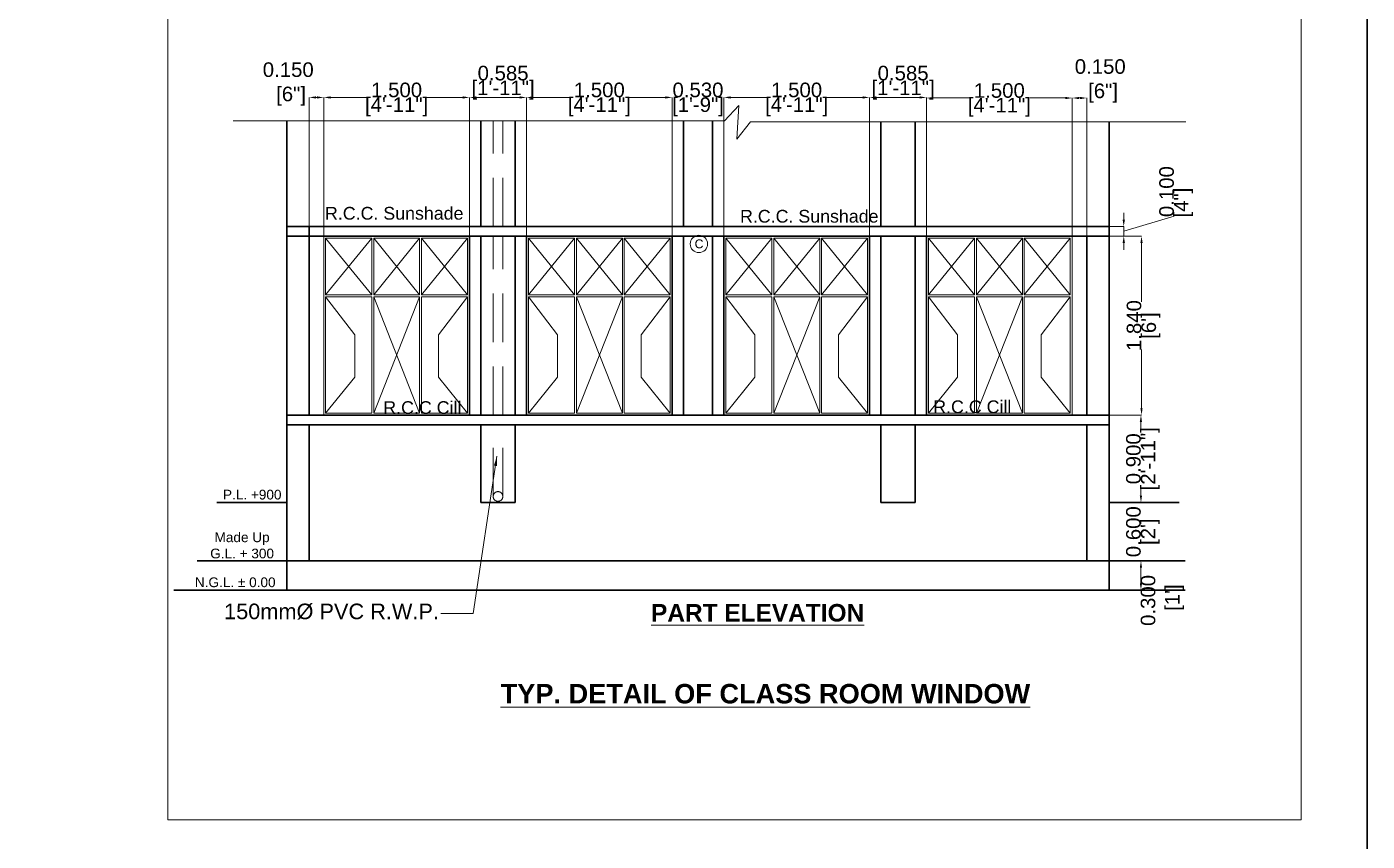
# Model space of a CAD drawing. Header units: millimetres. Extents: x 1898 to 3725, y 783 to 1532.
# Drawn here: x 3065.9 to 3079.69, y 1049.69 to 1058.07 of the extents above; entities that cross this region are included whole.
import ezdxf

# ---------------------------------------------------------------- set-up
doc = ezdxf.new("R2010")
doc.units = ezdxf.units.MM
doc.linetypes.add('DASHED', pattern=[0.75, 0.5, -0.25])
doc.layers.get('0').update_dxf_attribs({"lineweight": 20})
doc.layers.get('Defpoints').update_dxf_attribs({"lineweight": 15})
for name, color, linetype, lineweight in [('DIM', 6, 'Continuous', 18), ('Dotted', 23, 'DASHED', 15), ('TEXT', 7, 'Continuous', 15), ('Wall', 7, 'Continuous', 30), ('Window', 150, 'Continuous', 15), ('Window-Wall', 7, 'Continuous', 18)]:
    doc.layers.add(name, color=color, linetype=linetype, lineweight=lineweight)
doc.styles.add('DIM', font='arial.ttf', dxfattribs={"height": 0.5})
doc.styles.add('dim-stylus bt', font='arial.ttf')
doc.styles.add('Tabrej', font='arial.ttf')
doc.dimstyles.new('Copy of 1  100 SMALL', dxfattribs={"dimscale": 100, "dimtxt": 4.5, "dimasz": 3, "dimexe": 1.5, "dimexo": 0, "dimgap": 1, "dimtad": 1, "dimdec": 0, "dimzin": 0, "dimdsep": 46, "dimtxsty": 'dim-stylus bt', "dimblk": 'ARCHTICK', "dimcen": 0, "dimdle": 1.5, "dimclrd": 256, "dimclre": 256, "dimclrt": 7, "dimadec": 0, "dimazin": 0, "dimtfac": 0.7, "dimtdec": 0, "dimtofl": 0, "dimtmove": 2, "dimatfit": 3, "dimfxl": 0, "dimtolj": 1, "dimtzin": 0, "dimlwd": 15, "dimlwe": 15, "dimarcsym": 0})
doc.dimstyles.new('Tabrej', dxfattribs={"dimtxt": 4, "dimasz": 0.45, "dimexe": 0.18, "dimexo": 0.0625, "dimgap": 0.09, "dimtad": 0, "dimdec": 3, "dimzin": 0, "dimdsep": 46, "dimtxsty": 'Tabrej', "dimcen": 0, "dimclrd": 256, "dimclre": 256, "dimclrt": 7, "dimaunit": 1, "dimadec": 3, "dimazin": 0, "dimtfac": 1, "dimtdec": 3, "dimtofl": 0, "dimtmove": 0, "dimatfit": 3, "dimfxl": 0, "dimtolj": 1, "dimtzin": 0, "dimlwd": -1, "dimlwe": -1, "dimarcsym": 0})

# ---------------------------------------------------------------- blocks, each defined once
blk = doc.blocks.new('window class rommmm')
at = {"layer": 'Dotted', "ltscale": 130}
for p, q in [((6180.37, -629.272), (6180.844, -629.857)), ((6180.37, -629.857), (6180.844, -629.272)), ((6180.864, -629.272), (6181.337, -629.857)), ((6180.864, -629.857), (6181.337, -629.272)), ((6181.357, -629.272), (6181.83, -629.857)), ((6181.357, -629.857), (6181.83, -629.272)), ((6180.671, -630.265), (6180.37, -629.877)), ((6180.864, -629.877), (6181.337, -631.072)), ((6180.864, -631.072), (6181.337, -629.877)), ((6181.53, -630.265), (6181.83, -629.877)), ((6180.671, -630.265), (6180.671, -630.702)), ((6181.53, -630.265), (6181.53, -630.702)), ((6180.671, -630.702), (6180.37, -631.072)), ((6181.53, -630.702), (6181.83, -631.072))]:
    blk.add_line(p, q, dxfattribs=at)
at = {"layer": 'Window'}
for p, q in [((6180.37, -629.272), (6180.844, -629.272)), ((6180.37, -629.272), (6180.37, -629.857)), ((6180.844, -629.272), (6180.844, -629.857)), ((6180.864, -629.272), (6180.864, -629.857)), ((6180.864, -629.272), (6181.337, -629.272)), ((6181.337, -629.272), (6181.337, -629.857)), ((6181.357, -629.272), (6181.83, -629.272)), ((6181.357, -629.272), (6181.357, -629.857)), ((6181.83, -629.272), (6181.83, -629.857)), ((6180.37, -629.857), (6180.844, -629.857)), ((6180.864, -629.857), (6181.337, -629.857)), ((6181.357, -629.857), (6181.83, -629.857)), ((6180.37, -629.877), (6180.844, -629.877)), ((6180.37, -629.877), (6180.37, -631.072)), ((6180.844, -629.877), (6180.844, -631.072)), ((6180.864, -629.877), (6181.337, -629.877)), ((6180.864, -629.877), (6180.864, -631.072)), ((6181.337, -629.877), (6181.337, -631.072)), ((6181.357, -629.877), (6181.83, -629.877)), ((6181.357, -629.877), (6181.357, -631.072)), ((6181.83, -629.877), (6181.83, -631.072)), ((6180.37, -631.072), (6180.844, -631.072)), ((6180.864, -631.072), (6181.337, -631.072)), ((6181.357, -631.072), (6181.83, -631.072))]:
    blk.add_line(p, q, dxfattribs=at)
at = {"layer": 'Window', "ltscale": 0.05}
blk.add_lwpolyline([(6181.85, -631.092), (6180.35, -631.092), (6180.35, -629.252), (6181.85, -629.252)], close=True, dxfattribs=at)
blk = doc.blocks.new('_ArchTick')
at = {"color": 0, "const_width": 0.15}
blk.add_lwpolyline([(-0.5, -0.5), (0.5, 0.5)], dxfattribs=at)
blk = doc.blocks.new('*D581')
at = {"layer": 'Defpoints', "color": 0, "lineweight": 15, "ltscale": 0.05, "transparency": 16777216}
for p in [(3077.037, 1052.576), (3077.364, 1052.576), (3077.037, 1052.276)]:
    blk.add_point(p, dxfattribs=at)
at = {"layer": 'DIM', "ltscale": 0.05, "transparency": 16777216}
for p, q in [((3077.037, 1052.576), (3077.364, 1052.576)), ((3077.364, 1052.346), (3077.364, 1052.506)), ((3077.037, 1052.276), (3077.364, 1052.276))]:
    blk.add_line(p, q, dxfattribs=at)
at = {"layer": 'DIM', "lineweight": 15, "ltscale": 0.05, "transparency": 16777216}
for points in [[(3077.352, 1052.506), (3077.375, 1052.506), (3077.364, 1052.576)], [(3077.352, 1052.346), (3077.375, 1052.346), (3077.364, 1052.276)]]:
    blk.add_solid(points, dxfattribs=at)
at = {"layer": 'DIM', "color": 7, "ltscale": 0.05, "transparency": 16777216, "insert": (3077.584, 1052.169), "char_height": 0.15, "attachment_point": 5, "rotation": 90, "style": 'Tabrej'}
blk.add_mtext("\\A1;0.300\\P [1']", dxfattribs=at)
blk = doc.blocks.new('*D582')
at = {"layer": 'Defpoints', "color": 0, "lineweight": 15, "ltscale": 0.05, "transparency": 16777216}
for p in [(3077.364, 1053.176), (3077.364, 1053.176), (3077.364, 1052.576)]:
    blk.add_point(p, dxfattribs=at)
at = {"layer": 'DIM', "ltscale": 0.05, "transparency": 16777216}
for p, q in [((3077.364, 1053.246), (3077.364, 1053.316)), ((3077.364, 1052.506), (3077.364, 1052.436))]:
    blk.add_line(p, q, dxfattribs=at)
at = {"layer": 'DIM', "lineweight": 15, "ltscale": 0.05, "transparency": 16777216}
for points in [[(3077.352, 1053.246), (3077.375, 1053.246), (3077.364, 1053.176)], [(3077.352, 1052.506), (3077.375, 1052.506), (3077.364, 1052.576)]]:
    blk.add_solid(points, dxfattribs=at)
at = {"layer": 'DIM', "color": 7, "ltscale": 0.05, "transparency": 16777216, "char_height": 0.15, "attachment_point": 5, "rotation": 90, "style": 'Tabrej'}
for s, insert in [('\\A1;0.600', (3077.287, 1052.876)), ("\\A1;[2']", (3077.46, 1052.876))]:
    blk.add_mtext(s, dxfattribs=dict(at, insert=insert))
blk = doc.blocks.new('*D583')
at = {"layer": 'Defpoints', "color": 0, "lineweight": 15, "ltscale": 0.05, "transparency": 16777216}
for p in [(3077.364, 1054.076), (3077.364, 1054.076), (3077.364, 1053.176)]:
    blk.add_point(p, dxfattribs=at)
at = {"layer": 'DIM', "ltscale": 0.05, "transparency": 16777216}
for p, q in [((3077.364, 1054.006), (3077.364, 1053.937)), ((3077.364, 1053.246), (3077.364, 1053.315))]:
    blk.add_line(p, q, dxfattribs=at)
at = {"layer": 'DIM', "lineweight": 15, "ltscale": 0.05, "transparency": 16777216}
for points in [[(3077.352, 1054.006), (3077.375, 1054.006), (3077.364, 1054.076)], [(3077.352, 1053.246), (3077.375, 1053.246), (3077.364, 1053.176)]]:
    blk.add_solid(points, dxfattribs=at)
at = {"layer": 'DIM', "color": 7, "ltscale": 0.05, "transparency": 16777216, "char_height": 0.15, "attachment_point": 5, "rotation": 90, "style": 'Tabrej'}
for s, insert in [('\\A1;0.900', (3077.287, 1053.626)), ('\\A1;[2\'-11"]', (3077.46, 1053.626))]:
    blk.add_mtext(s, dxfattribs=dict(at, insert=insert))
blk = doc.blocks.new('*D584')
at = {"layer": 'Defpoints', "color": 0, "lineweight": 15, "ltscale": 0.05, "transparency": 16777216}
for p in [(3077.037, 1055.916), (3077.37, 1055.916), (3077.037, 1054.076)]:
    blk.add_point(p, dxfattribs=at)
at = {"layer": 'DIM', "ltscale": 0.05, "transparency": 16777216}
for p, q in [((3077.037, 1055.916), (3077.37, 1055.916)), ((3077.37, 1055.846), (3077.37, 1055.242)), ((3077.37, 1054.146), (3077.37, 1054.75)), ((3077.037, 1054.076), (3077.37, 1054.076))]:
    blk.add_line(p, q, dxfattribs=at)
at = {"layer": 'DIM', "lineweight": 15, "ltscale": 0.05, "transparency": 16777216}
for points in [[(3077.358, 1055.846), (3077.381, 1055.846), (3077.37, 1055.916)], [(3077.358, 1054.146), (3077.381, 1054.146), (3077.37, 1054.076)]]:
    blk.add_solid(points, dxfattribs=at)
at = {"layer": 'DIM', "color": 7, "ltscale": 0.05, "transparency": 16777216, "char_height": 0.15, "attachment_point": 5, "rotation": 90, "style": 'Tabrej'}
for s, insert in [('\\A1;1.840', (3077.293, 1054.996)), ("\\A1;[6']", (3077.466, 1054.996))]:
    blk.add_mtext(s, dxfattribs=dict(at, insert=insert))
blk = doc.blocks.new('*D585')
at = {"layer": 'Defpoints', "color": 0, "lineweight": 15, "ltscale": 0.05, "transparency": 16777216}
for p in [(3068.957, 1057.343), (3068.957, 1057.101), (3068.807, 1055.916)]:
    blk.add_point(p, dxfattribs=at)
at = {"layer": 'DIM', "ltscale": 0.05, "transparency": 16777216}
for p, q in [((3068.807, 1055.916), (3068.807, 1057.343)), ((3068.877, 1057.343), (3068.887, 1057.343)), ((3068.957, 1057.101), (3068.957, 1057.343))]:
    blk.add_line(p, q, dxfattribs=at)
at = {"layer": 'DIM', "lineweight": 15, "ltscale": 0.05, "transparency": 16777216}
for points in [[(3068.877, 1057.354), (3068.877, 1057.331), (3068.807, 1057.343)], [(3068.887, 1057.354), (3068.887, 1057.331), (3068.957, 1057.343)]]:
    blk.add_solid(points, dxfattribs=at)
at = {"layer": 'DIM', "color": 7, "ltscale": 0.05, "transparency": 16777216, "insert": (3068.592, 1057.481), "char_height": 0.15, "attachment_point": 5, "style": 'Tabrej'}
blk.add_mtext('\\A1;0.150\\P [6"]', dxfattribs=at)
blk = doc.blocks.new('*D586')
at = {"layer": 'Defpoints', "color": 0, "lineweight": 15, "ltscale": 0.05, "transparency": 16777216}
for p in [(3070.457, 1057.343), (3068.957, 1055.916), (3070.457, 1055.916)]:
    blk.add_point(p, dxfattribs=at)
at = {"layer": 'DIM', "ltscale": 0.05, "transparency": 16777216}
for p, q in [((3068.957, 1055.916), (3068.957, 1057.343)), ((3069.027, 1057.343), (3069.396, 1057.343)), ((3070.387, 1057.343), (3070.019, 1057.343)), ((3070.457, 1055.916), (3070.457, 1057.343))]:
    blk.add_line(p, q, dxfattribs=at)
at = {"layer": 'DIM', "lineweight": 15, "ltscale": 0.05, "transparency": 16777216}
for points in [[(3069.027, 1057.354), (3069.027, 1057.331), (3068.957, 1057.343)], [(3070.387, 1057.354), (3070.387, 1057.331), (3070.457, 1057.343)]]:
    blk.add_solid(points, dxfattribs=at)
at = {"layer": 'DIM', "color": 7, "ltscale": 0.05, "transparency": 16777216, "char_height": 0.15, "attachment_point": 5, "style": 'Tabrej'}
for s, insert in [('\\A1;1.500', (3069.707, 1057.419)), ('\\A1;[4\'-11"]', (3069.707, 1057.246))]:
    blk.add_mtext(s, dxfattribs=dict(at, insert=insert))
blk = doc.blocks.new('*D587')
at = {"layer": 'Defpoints', "color": 0, "lineweight": 15, "ltscale": 0.05, "transparency": 16777216}
for p in [(3072.542, 1057.343), (3071.042, 1056.648), (3072.542, 1055.916)]:
    blk.add_point(p, dxfattribs=at)
at = {"layer": 'DIM', "ltscale": 0.05, "transparency": 16777216}
for p, q in [((3071.042, 1056.648), (3071.042, 1057.343)), ((3071.112, 1057.343), (3071.481, 1057.343)), ((3072.472, 1057.343), (3072.104, 1057.343)), ((3072.542, 1055.916), (3072.542, 1057.343))]:
    blk.add_line(p, q, dxfattribs=at)
at = {"layer": 'DIM', "lineweight": 15, "ltscale": 0.05, "transparency": 16777216}
for points in [[(3071.112, 1057.354), (3071.112, 1057.331), (3071.042, 1057.343)], [(3072.472, 1057.354), (3072.472, 1057.331), (3072.542, 1057.343)]]:
    blk.add_solid(points, dxfattribs=at)
at = {"layer": 'DIM', "color": 7, "ltscale": 0.05, "transparency": 16777216, "char_height": 0.15, "attachment_point": 5, "style": 'Tabrej'}
for s, insert in [('\\A1;1.500', (3071.792, 1057.419)), ('\\A1;[4\'-11"]', (3071.792, 1057.246))]:
    blk.add_mtext(s, dxfattribs=dict(at, insert=insert))
blk = doc.blocks.new('*D588')
at = {"layer": 'Defpoints', "color": 0, "lineweight": 15, "ltscale": 0.05, "transparency": 16777216}
for p in [(3074.572, 1057.343), (3074.572, 1056.615), (3073.072, 1055.916)]:
    blk.add_point(p, dxfattribs=at)
at = {"layer": 'DIM', "ltscale": 0.05, "transparency": 16777216}
for p, q in [((3073.072, 1055.916), (3073.072, 1057.343)), ((3073.142, 1057.343), (3073.511, 1057.343)), ((3074.502, 1057.343), (3074.134, 1057.343)), ((3074.572, 1056.615), (3074.572, 1057.343))]:
    blk.add_line(p, q, dxfattribs=at)
at = {"layer": 'DIM', "lineweight": 15, "ltscale": 0.05, "transparency": 16777216}
for points in [[(3073.142, 1057.354), (3073.142, 1057.331), (3073.072, 1057.343)], [(3074.502, 1057.354), (3074.502, 1057.331), (3074.572, 1057.343)]]:
    blk.add_solid(points, dxfattribs=at)
at = {"layer": 'DIM', "color": 7, "ltscale": 0.05, "transparency": 16777216, "char_height": 0.15, "attachment_point": 5, "style": 'Tabrej'}
for s, insert in [('\\A1;1.500', (3073.822, 1057.419)), ('\\A1;[4\'-11"]', (3073.822, 1057.246))]:
    blk.add_mtext(s, dxfattribs=dict(at, insert=insert))
blk = doc.blocks.new('*D589')
at = {"layer": 'Defpoints', "color": 0, "lineweight": 15, "ltscale": 0.05, "transparency": 16777216}
for p in [(3072.542, 1057.343), (3073.072, 1057.343), (3073.072, 1057.343)]:
    blk.add_point(p, dxfattribs=at)
at = {"layer": 'DIM', "ltscale": 0.05, "transparency": 16777216}
for p, q in [((3072.472, 1057.343), (3072.402, 1057.343)), ((3073.142, 1057.343), (3073.212, 1057.343))]:
    blk.add_line(p, q, dxfattribs=at)
at = {"layer": 'DIM', "lineweight": 15, "ltscale": 0.05, "transparency": 16777216}
for points in [[(3072.472, 1057.354), (3072.472, 1057.331), (3072.542, 1057.343)], [(3073.142, 1057.354), (3073.142, 1057.331), (3073.072, 1057.343)]]:
    blk.add_solid(points, dxfattribs=at)
at = {"layer": 'DIM', "color": 7, "ltscale": 0.05, "transparency": 16777216, "char_height": 0.15, "attachment_point": 5, "style": 'Tabrej'}
for s, insert in [('\\A1;0.530', (3072.807, 1057.419)), ('\\A1;[1\'-9"]', (3072.807, 1057.246))]:
    blk.add_mtext(s, dxfattribs=dict(at, insert=insert))
blk = doc.blocks.new('*D590')
at = {"layer": 'Defpoints', "color": 0, "lineweight": 15, "ltscale": 0.05, "transparency": 16777216}
for p in [(3075.157, 1057.343), (3074.572, 1055.916), (3075.157, 1055.916)]:
    blk.add_point(p, dxfattribs=at)
at = {"layer": 'DIM', "ltscale": 0.05, "transparency": 16777216}
for p, q in [((3074.572, 1055.916), (3074.572, 1057.343)), ((3074.642, 1057.343), (3075.087, 1057.343)), ((3075.157, 1055.916), (3075.157, 1057.343))]:
    blk.add_line(p, q, dxfattribs=at)
at = {"layer": 'DIM', "lineweight": 15, "ltscale": 0.05, "transparency": 16777216}
for points in [[(3074.642, 1057.354), (3074.642, 1057.331), (3074.572, 1057.343)], [(3075.087, 1057.354), (3075.087, 1057.331), (3075.157, 1057.343)]]:
    blk.add_solid(points, dxfattribs=at)
at = {"layer": 'DIM', "color": 7, "ltscale": 0.05, "transparency": 16777216, "char_height": 0.15, "attachment_point": 5, "style": 'Tabrej'}
for s, insert in [('\\A1;0.585', (3074.917, 1057.592)), ('\\A1;[1\'-11"]', (3074.917, 1057.419))]:
    blk.add_mtext(s, dxfattribs=dict(at, insert=insert))
blk = doc.blocks.new('*D591')
at = {"layer": 'Defpoints', "color": 0, "lineweight": 15, "ltscale": 0.05, "transparency": 16777216}
for p in [(3071.042, 1057.343), (3070.457, 1056.671), (3071.042, 1055.916)]:
    blk.add_point(p, dxfattribs=at)
at = {"layer": 'DIM', "ltscale": 0.05, "transparency": 16777216}
for p, q in [((3070.457, 1056.671), (3070.457, 1057.343)), ((3070.527, 1057.343), (3070.972, 1057.343)), ((3071.042, 1055.916), (3071.042, 1057.343))]:
    blk.add_line(p, q, dxfattribs=at)
at = {"layer": 'DIM', "lineweight": 15, "ltscale": 0.05, "transparency": 16777216}
for points in [[(3070.527, 1057.354), (3070.527, 1057.331), (3070.457, 1057.343)], [(3070.972, 1057.354), (3070.972, 1057.331), (3071.042, 1057.343)]]:
    blk.add_solid(points, dxfattribs=at)
at = {"layer": 'DIM', "color": 7, "ltscale": 0.05, "transparency": 16777216, "char_height": 0.15, "attachment_point": 5, "style": 'Tabrej'}
for s, insert in [('\\A1;0.585', (3070.802, 1057.592)), ('\\A1;[1\'-11"]', (3070.802, 1057.419))]:
    blk.add_mtext(s, dxfattribs=dict(at, insert=insert))
blk = doc.blocks.new('*D592')
at = {"layer": 'Defpoints', "color": 0, "lineweight": 15, "ltscale": 0.05, "transparency": 16777216}
for p in [(3076.657, 1057.337), (3075.157, 1056.749), (3076.657, 1056.748)]:
    blk.add_point(p, dxfattribs=at)
at = {"layer": 'DIM', "ltscale": 0.05, "transparency": 16777216}
for p, q in [((3075.157, 1056.749), (3075.157, 1057.337)), ((3075.227, 1057.337), (3075.596, 1057.337)), ((3076.587, 1057.337), (3076.219, 1057.337)), ((3076.657, 1056.748), (3076.657, 1057.337))]:
    blk.add_line(p, q, dxfattribs=at)
at = {"layer": 'DIM', "lineweight": 15, "ltscale": 0.05, "transparency": 16777216}
for points in [[(3075.227, 1057.348), (3075.227, 1057.325), (3075.157, 1057.337)], [(3076.587, 1057.348), (3076.587, 1057.325), (3076.657, 1057.337)]]:
    blk.add_solid(points, dxfattribs=at)
at = {"layer": 'DIM', "color": 7, "ltscale": 0.05, "transparency": 16777216, "char_height": 0.15, "attachment_point": 5, "style": 'Tabrej'}
for s, insert in [('\\A1;1.500', (3075.907, 1057.413)), ('\\A1;[4\'-11"]', (3075.907, 1057.241))]:
    blk.add_mtext(s, dxfattribs=dict(at, insert=insert))
blk = doc.blocks.new('*D593')
at = {"layer": 'Defpoints', "color": 0, "lineweight": 15, "ltscale": 0.05, "transparency": 16777216}
for p in [(3076.807, 1057.337), (3076.657, 1055.916), (3076.807, 1055.916)]:
    blk.add_point(p, dxfattribs=at)
at = {"layer": 'DIM', "ltscale": 0.05, "transparency": 16777216}
for p, q in [((3076.657, 1055.916), (3076.657, 1057.337)), ((3076.727, 1057.337), (3076.737, 1057.337)), ((3076.807, 1055.916), (3076.807, 1057.337))]:
    blk.add_line(p, q, dxfattribs=at)
at = {"layer": 'DIM', "lineweight": 15, "ltscale": 0.05, "transparency": 16777216}
for points in [[(3076.727, 1057.348), (3076.727, 1057.325), (3076.657, 1057.337)], [(3076.737, 1057.348), (3076.737, 1057.325), (3076.807, 1057.337)]]:
    blk.add_solid(points, dxfattribs=at)
at = {"layer": 'DIM', "color": 7, "ltscale": 0.05, "transparency": 16777216, "insert": (3076.945, 1057.513), "char_height": 0.15, "attachment_point": 5, "style": 'Tabrej'}
blk.add_mtext('\\A1;0.150\\P [6"]', dxfattribs=at)
blk = doc.blocks.new('*D599')
at = {"layer": 'Defpoints', "color": 0, "lineweight": 15, "ltscale": 0.05, "transparency": 16777216}
for p in [(3077.037, 1056.016), (3077.187, 1056.016), (3077.037, 1055.916)]:
    blk.add_point(p, dxfattribs=at)
at = {"layer": 'DIM', "ltscale": 0.05, "transparency": 16777216}
for p, q in [((3077.187, 1056.086), (3077.187, 1056.156)), ((3077.187, 1055.966), (3077.704, 1056.121)), ((3077.037, 1056.016), (3077.187, 1056.016)), ((3077.187, 1055.916), (3077.187, 1056.016)), ((3077.037, 1055.916), (3077.187, 1055.916)), ((3077.187, 1055.846), (3077.187, 1055.776))]:
    blk.add_line(p, q, dxfattribs=at)
at = {"layer": 'DIM', "lineweight": 15, "ltscale": 0.05, "transparency": 16777216}
for points in [[(3077.175, 1056.086), (3077.199, 1056.086), (3077.187, 1056.016)], [(3077.175, 1055.846), (3077.199, 1055.846), (3077.187, 1055.916)]]:
    blk.add_solid(points, dxfattribs=at)
at = {"layer": 'DIM', "color": 7, "ltscale": 0.05, "transparency": 16777216, "char_height": 0.15, "attachment_point": 5, "rotation": 90, "style": 'Tabrej'}
for s, insert in [('\\A1;0.100', (3077.628, 1056.374)), ('\\A1;[4"]', (3077.8, 1056.261))]:
    blk.add_mtext(s, dxfattribs=dict(at, insert=insert))

msp = doc.modelspace()

# ---------------------------------------------------------------- linework, layer by layer
at = {"layer": 'Defpoints'}
msp.add_lwpolyline([(3079.0102, 1064.7835), (3067.3547, 1064.7835), (3067.3547, 1049.9122), (3079.0102, 1049.9122)], close=True, dxfattribs=at)
at = {"layer": 'Dotted'}
for p, q in [((3070.6998, 1056.0159), (3070.6998, 1057.101)), ((3070.7998, 1056.0159), (3070.7998, 1057.101)), ((3070.6998, 1054.0759), (3070.6998, 1055.9159)), ((3070.7998, 1054.0759), (3070.7998, 1055.9159)), ((3070.6998, 1053.2384), (3070.6998, 1053.9759)), ((3070.7998, 1053.2384), (3070.7998, 1053.9759))]:
    msp.add_line(p, q, dxfattribs=at)
msp.add_circle((3070.7498, 1053.2384), 0.05, dxfattribs=at)
at = {"layer": 'TEXT', "color": 3}
msp.add_circle((3072.8162, 1055.836), 0.0897, dxfattribs=at)
at = {"layer": 'Wall', "ltscale": 0.05}
for p, q in [((3068.5773, 1053.9759), (3068.5773, 1057.101)), ((3070.5723, 1056.0159), (3070.5723, 1057.101)), ((3070.9273, 1056.0159), (3070.9273, 1057.101)), ((3072.6573, 1057.101), (3072.6573, 1056.0159)), ((3072.9573, 1057.101), (3072.9573, 1056.0159)), ((3074.6873, 1056.0159), (3074.6873, 1057.0926)), ((3075.0423, 1056.0159), (3075.0423, 1057.0926)), ((3077.0373, 1053.9759), (3077.0373, 1057.0926)), ((3068.5773, 1056.0159), (3077.0373, 1056.0159)), ((3068.8073, 1054.0759), (3068.8073, 1056.0159)), ((3068.8073, 1056.0159), (3068.8073, 1056.0159)), ((3068.5773, 1055.9159), (3077.0373, 1055.9159)), ((3070.4573, 1054.0759), (3070.4573, 1055.9159)), ((3070.5723, 1054.0759), (3070.5723, 1055.9159)), ((3070.9273, 1054.0759), (3070.9273, 1055.9159)), ((3071.0423, 1054.0759), (3071.0423, 1055.9159)), ((3072.5423, 1055.9159), (3072.5423, 1054.0759)), ((3072.6573, 1055.9159), (3072.6573, 1054.0759)), ((3072.9573, 1055.9159), (3072.9573, 1054.0759)), ((3073.0723, 1055.9159), (3073.0723, 1054.0759)), ((3074.5723, 1054.0759), (3074.5723, 1055.9159)), ((3074.6873, 1054.0759), (3074.6873, 1055.9159)), ((3075.0423, 1054.0759), (3075.0423, 1055.9159)), ((3075.1573, 1054.0759), (3075.1573, 1055.9159)), ((3076.8073, 1054.0759), (3076.8073, 1055.9159)), ((3068.5773, 1054.0759), (3077.0373, 1054.0759)), ((3068.5773, 1053.9759), (3077.0373, 1053.9759)), ((3068.5773, 1053.9759), (3068.5773, 1052.2759)), ((3068.8073, 1053.9759), (3068.8073, 1052.5759)), ((3070.5723, 1053.9759), (3070.5723, 1053.1759)), ((3070.9273, 1053.9759), (3070.9273, 1053.1759)), ((3074.6873, 1053.9759), (3074.6873, 1053.1759)), ((3075.0423, 1053.9759), (3075.0423, 1053.1759)), ((3076.8073, 1053.9759), (3076.8073, 1052.5759)), ((3077.0373, 1053.9759), (3077.0373, 1052.2759)), ((3070.5723, 1053.1759), (3070.9273, 1053.1759)), ((3075.0423, 1053.1759), (3074.6873, 1053.1759))]:
    msp.add_line(p, q, dxfattribs=at)
at = {"layer": 'Wall'}
for p, q in [((3068.5773, 1053.1759), (3067.8561, 1053.1759)), ((3077.0373, 1053.1759), (3077.7585, 1053.1759)), ((3077.8187, 1052.5759), (3067.6544, 1052.5759)), ((3077.8187, 1052.2759), (3067.4151, 1052.2759))]:
    msp.add_line(p, q, dxfattribs=at)
at = {"layer": 'Wall', "ltscale": 0.05}
msp.add_lwpolyline([(3079.6911, 1066.4454), (3052.1141, 1066.4454), (3052.1141, 1047.9795), (3079.6911, 1047.9795)], close=True, dxfattribs=at)
at = {"layer": 'Window-Wall'}
for p, q in [((3073.08, 1057.101), (3073.2269, 1057.2611)), ((3073.2269, 1057.2611), (3073.2066, 1056.9146)), ((3068.0242, 1057.101), (3073.08, 1057.101)), ((3073.2066, 1056.9146), (3073.3479, 1057.0926)), ((3073.3479, 1057.0926), (3077.8259, 1057.0926))]:
    msp.add_line(p, q, dxfattribs=at)

# ---------------------------------------------------------------- block references
at = {"layer": 'Window'}
for p in [(-3111.3931, 1685.1677), (-3109.3081, 1685.1677), (-3107.2781, 1685.1677), (-3105.1931, 1685.1677)]:
    msp.add_blockref('window class rommmm', p, dxfattribs=at)

# ---------------------------------------------------------------- texts
at = {"layer": 'TEXT', "attachment_point": 5, "style": 'DIM'}
for s, insert, char_height, width in [('\\A1;R.C.C. Sunshade', (3069.6823, 1056.1503), 0.13104, 1.884001), ('\\A1;R.C.C. Sunshade', (3073.9518, 1056.1197), 0.13104, 2.134001), ('\\A1;C', (3072.8182, 1055.8362), 0.091, 0.178798), ('\\A1;R.C.C Cill', (3069.9716, 1054.1518), 0.13104, 1.884001), ('\\A1;R.C.C Cill', (3075.6288, 1054.16), 0.13104, 2.134001), ('P.L. +900', (3068.2216, 1053.2568), 0.1, 0.727413), ('Made Up \\PG.L. + 300', (3068.1172, 1052.7346), 0.1, 0.794456), ('N.G.L. ± 0.00', (3068.0466, 1052.3551), 0.1, 0.973969), ('150mmØ PVC R.W.P.', (3069.0371, 1052.0534), 0.16, 2.566831), ('\\A1;{\\fArial|b1|i0|c0|p34;\\LPART ELEVATION }', (3073.4203, 1052.0412), 0.18, 2.868147), ('{\\fArial|b1|i0|c0|p34;\\LTYP. DETAIL OF CLASS ROOM WINDOW }', (3073.5007, 1051.2086), 0.2, 6.499136)]:
    msp.add_mtext(s, dxfattribs=dict(at, insert=insert, char_height=char_height, width=width))

# ---------------------------------------------------------------- dimensions: what is measured, and where the dimension line sits
at = {"layer": 'DIM', "ltscale": 0.05}
for base, p1, p2, picture, middle in [((3076.8073, 1057.3367), (3076.6573, 1055.9159), (3076.8073, 1055.9159), '*D593', (3076.9455, 1057.5135)), ((3068.9573, 1057.3425), (3068.8073, 1055.9159), (3068.9573, 1057.101), '*D585', (3068.592, 1057.4811))]:
    dim = msp.add_linear_dim(base=base, p1=p1, p2=p2, dimstyle='Tabrej', override={"dimtxt": 0.15, "dimasz": 0.07, "dimexe": 0, "dimexo": 0, "dimgap": 0, "dimpost": '\\X', "dimsah": 1, "dimtmove": 1}, dxfattribs=at)
    dim.commit()
    dim.dimension.update_dxf_attribs({"geometry": picture, "text_midpoint": middle, "dimtype": 160})
for base, p1, p2, picture, middle in [((3071.0423, 1057.3425), (3070.4573, 1056.6712), (3071.0423, 1055.9159), '*D591', (3070.8016, 1057.5152)), ((3075.1573, 1057.3425), (3074.5723, 1055.9159), (3075.1573, 1055.9159), '*D590', (3074.9166, 1057.5152)), ((3070.4573, 1057.3425), (3068.9573, 1055.9159), (3070.4573, 1055.9159), '*D586', (3069.7073, 1057.3425)), ((3072.5423, 1057.3425), (3071.0423, 1056.6483), (3072.5423, 1055.9159), '*D587', (3071.7923, 1057.3425)), ((3073.0723, 1057.3425), (3072.5423, 1057.3425), (3073.0723, 1057.3425), '*D589', (3072.8073, 1057.3425)), ((3074.5723, 1057.3425), (3073.0723, 1055.9159), (3074.5723, 1056.6146), '*D588', (3073.8223, 1057.3425)), ((3076.6573, 1057.3367), (3075.1573, 1056.7494), (3076.6573, 1056.7475), '*D592', (3075.9073, 1057.3367))]:
    dim = msp.add_linear_dim(base=base, p1=p1, p2=p2, dimstyle='Tabrej', override={"dimtxt": 0.15, "dimasz": 0.07, "dimexe": 0, "dimexo": 0, "dimgap": 0, "dimpost": '\\X', "dimsah": 1, "dimtmove": 1}, dxfattribs=at)
    dim.commit()
    dim.dimension.update_dxf_attribs({"geometry": picture, "text_midpoint": middle})
for base, p1, p2, picture, middle in [((3077.187, 1056.0159), (3077.0373, 1055.9159), (3077.0373, 1056.0159), '*D599', (3077.7042, 1056.121)), ((3077.3696, 1055.9159), (3077.0373, 1054.0759), (3077.0373, 1055.9159), '*D584', (3077.3696, 1054.9959)), ((3077.3638, 1054.0759), (3077.3638, 1053.1759), (3077.3638, 1054.0759), '*D583', (3077.3638, 1053.6259)), ((3077.3638, 1053.1759), (3077.3638, 1052.5759), (3077.3638, 1053.1759), '*D582', (3077.3638, 1052.8759))]:
    dim = msp.add_linear_dim(base=base, p1=p1, p2=p2, angle=90, dimstyle='Tabrej', override={"dimtxt": 0.15, "dimasz": 0.07, "dimexe": 0, "dimexo": 0, "dimgap": 0, "dimpost": '\\X', "dimsah": 1, "dimtmove": 1}, dxfattribs=at)
    dim.commit()
    dim.dimension.update_dxf_attribs({"geometry": picture, "text_midpoint": middle})
dim = msp.add_linear_dim(base=(3077.3638, 1052.5759), p1=(3077.0373, 1052.2759), p2=(3077.0373, 1052.5759), angle=90, dimstyle='Tabrej', override={"dimtxt": 0.15, "dimasz": 0.07, "dimexe": 0, "dimexo": 0, "dimgap": 0, "dimpost": '\\X', "dimsah": 1, "dimtmove": 1}, dxfattribs=at)
dim.commit()
dim.dimension.update_dxf_attribs({"geometry": '*D581', "text_midpoint": (3077.5844, 1052.1685), "dimtype": 160})

# ---------------------------------------------------------------- leaders
at = {"layer": 'TEXT'}
msp.add_leader([(3070.7387, 1053.6534), (3070.4943, 1052.0349), (3070.1612, 1052.0347)], dimstyle='Copy of 1  100 SMALL', override={"dimtxt": 4, "dimasz": 0.001, "dimtad": 0, "dimfxl": 6, "dimarcsym": 2}, dxfattribs=at)

doc.saveas('drawing.dxf')
